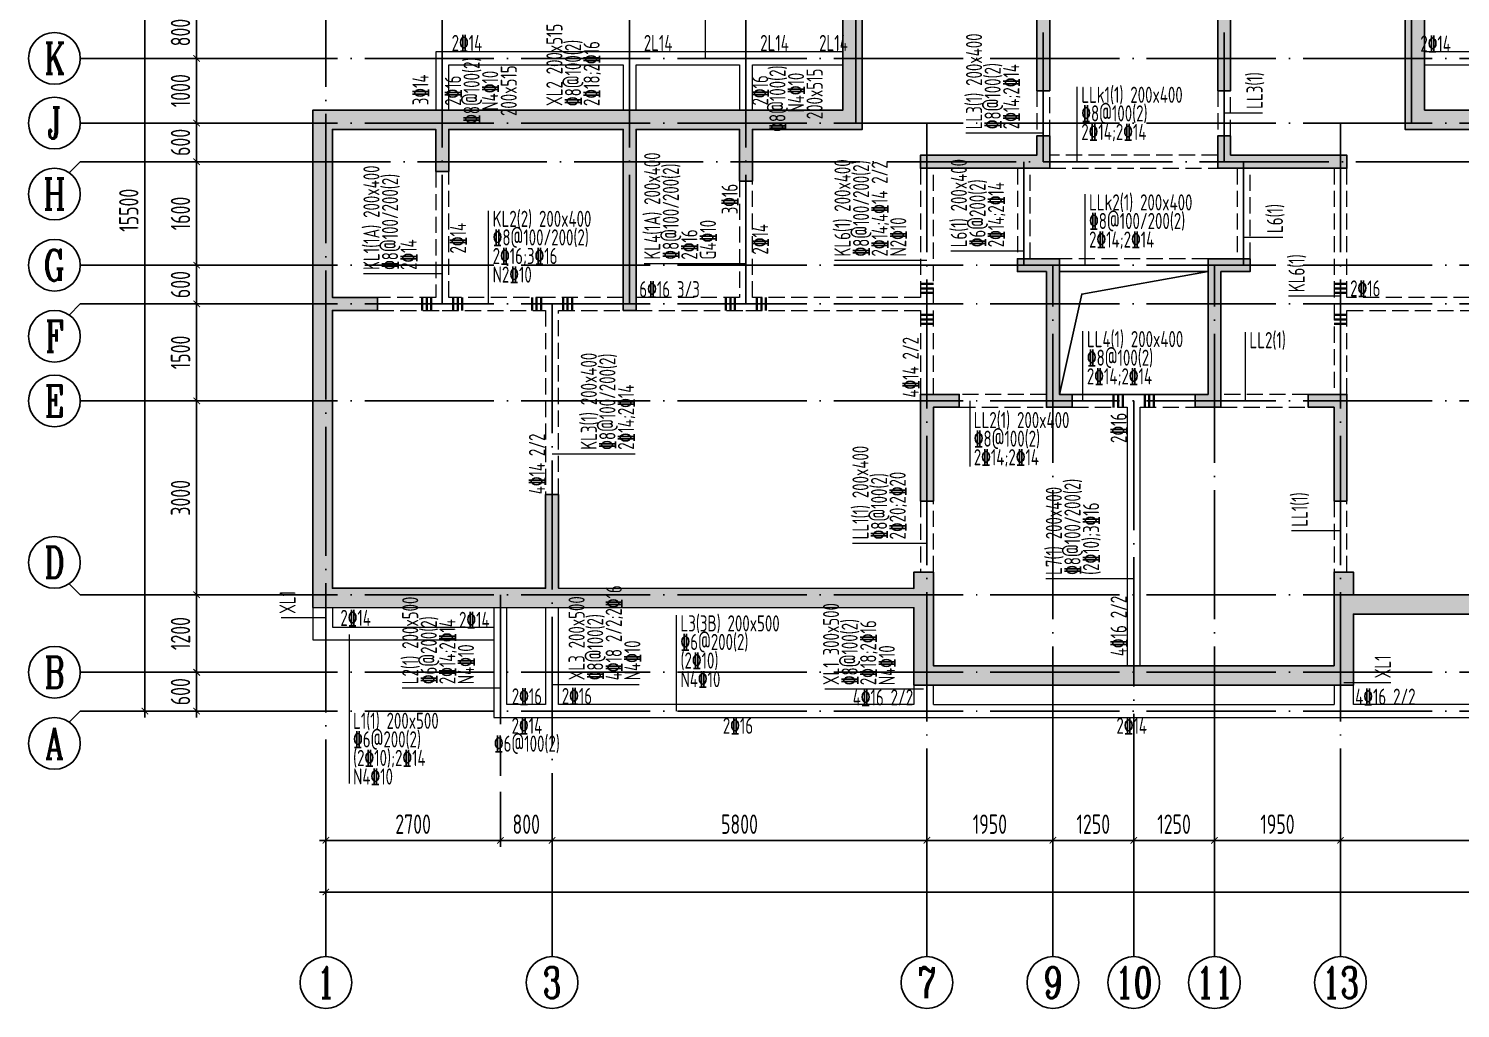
# Model space of a CAD drawing. Extents: x -461650 to 361314, y 245336 to 769729.
# Drawn here: x 99874 to 122029, y 698997 to 714157 of the extents above; entities that cross this region are included whole.
import ezdxf
from ezdxf.enums import TextEntityAlignment as Align

# ---------------------------------------------------------------- set-up
doc = ezdxf.new("R2010")
doc.units = 0
doc.header["$LTSCALE"] = 1000
doc.linetypes.add('DASH', pattern=[0.35, 0.25, -0.1])
doc.linetypes.add('DOTE', pattern=[2.42, 2, -0.2, 0.02, -0.2])
doc.layers.get('0').update_dxf_attribs({"linetype": 'CONTINUOUS'})
doc.layers.get('DEFPOINTS').update_dxf_attribs({"linetype": 'CONTINUOUS'})
for name, color, linetype in [('A-AXIS', 1, 'CONTINUOUS'), ('A-DOTE', 10, 'DOTE'), ('AXIS_NUM', 7, 'CONTINUOUS'), ('S-D洞口', 4, 'CONTINUOUS'), ('S-L主梁线', 4, 'DASH'), ('S-L梁编号', 6, 'CONTINUOUS'), ('S-L梁配筋', 7, 'CONTINUOUS'), ('S-Q墙填充', 252, 'CONTINUOUS'), ('S-Q墙实线', 6, 'CONTINUOUS'), ('S-Y一般标注', 3, 'CONTINUOUS')]:
    doc.layers.add(name, color=color, linetype=linetype)
doc.layers.add('梁附加箍筋', color=1, linetype='CONTINUOUS', lineweight=35)
doc.styles.add('TSSD_Axis', font='complex.shx', dxfattribs={"width": 0.7, "bigfont": 'hztxt.shx'})
doc.styles.add('TSSD_DIMENSION', font='Tssdeng.shx', dxfattribs={"width": 0.7, "bigfont": 'tssdchn.shx'})
doc.styles.add('TSSD_REIN', font='tssdeng.shx', dxfattribs={"width": 0.7, "height": 300, "bigfont": 'tssdchn.shx'})
doc.dimstyles.new('TSSD_100_100', dxfattribs={"dimtxt": 300, "dimasz": 100, "dimexe": 100, "dimexo": 250, "dimgap": 100, "dimtad": 1, "dimdec": 0, "dimzin": 0, "dimdsep": 46, "dimtxsty": 'TSSD_DIMENSION', "dimblk": 'ARCHTICK', "dimcen": 0, "dimdle": 100, "dimclrt": 7, "dimadec": 0, "dimazin": 0, "dimtfac": 1, "dimtdec": 0, "dimtix": 1, "dimtmove": 2, "dimatfit": 3, "dimldrblk": 'ARCHTICK', "dimfxl": 0, "dimtolj": 1, "dimtzin": 0, "dimarcsym": 0})

# ---------------------------------------------------------------- blocks, each defined once
blk = doc.blocks.new('ts_axno')
at = {"color": 0, "linetype": 'ByBlock', "lineweight": -2}
blk.add_circle((0, 0), 0.5, dxfattribs=at)
at = {"color": 0, "linetype": 'ByBlock', "lineweight": -2, "style": 'TSSD_Axis', "width": 0.7}
blk.add_attdef('A', text='', height=0.6, dxfattribs=at).set_placement((0, 0), align=Align.MIDDLE_CENTER)
blk = doc.blocks.new('_ArchTick')
at = {"color": 0, "linetype": 'ByBlock', "const_width": 0.15}
blk.add_lwpolyline([(-0.5, -0.5), (0.5, 0.5)], dxfattribs=at)
blk = doc.blocks.new('*D1644')
at = {"layer": 'DEFPOINTS', "color": 0}
for p in [(2600, 5200), (3600, 5200), (3600, 4600)]:
    blk.add_point(p, dxfattribs=at)
at = {"layer": 'S-Y一般标注', "color": 0, "lineweight": -2}
for p, q in [((3350, 5200), (2500, 5200)), ((2600, 5200), (2600, 5300)), ((2600, 4600), (2600, 5200)), ((3350, 4600), (2500, 4600)), ((2600, 4600), (2600, 4500))]:
    blk.add_line(p, q, dxfattribs=at)
at = {"layer": 'S-Y一般标注', "color": 0, "lineweight": -2, "xscale": 100, "yscale": 100, "zscale": 100}
for p, rotation in [((2600, 5200), 270), ((2600, 4600), 90)]:
    blk.add_blockref('_ArchTick', p, dxfattribs=dict(at, rotation=rotation))
at = {"layer": 'S-Y一般标注', "color": 7, "insert": (2350, 4900), "char_height": 300, "attachment_point": 5, "rotation": 90, "style": 'TSSD_DIMENSION'}
blk.add_mtext('\\A1;600', dxfattribs=at)
blk = doc.blocks.new('*D1645')
at = {"layer": 'DEFPOINTS', "color": 0}
for p in [(2600, 10900), (3600, 10900), (3600, 9400)]:
    blk.add_point(p, dxfattribs=at)
at = {"layer": 'S-Y一般标注', "color": 0, "lineweight": -2}
for p, q in [((3350, 10900), (2500, 10900)), ((2600, 9300), (2600, 11000)), ((3350, 9400), (2500, 9400))]:
    blk.add_line(p, q, dxfattribs=at)
at = {"layer": 'S-Y一般标注', "color": 0, "lineweight": -2, "xscale": 100, "yscale": 100, "zscale": 100}
for p, rotation in [((2600, 10900), 90), ((2600, 9400), 270)]:
    blk.add_blockref('_ArchTick', p, dxfattribs=dict(at, rotation=rotation))
at = {"layer": 'S-Y一般标注', "color": 7, "insert": (2350, 10150), "char_height": 300, "attachment_point": 5, "rotation": 90, "style": 'TSSD_DIMENSION'}
blk.add_mtext('\\A1;1500', dxfattribs=at)
blk = doc.blocks.new('*D1646')
at = {"layer": 'DEFPOINTS', "color": 0}
for p in [(2600, 11500), (3600, 11500), (3600, 10900)]:
    blk.add_point(p, dxfattribs=at)
at = {"layer": 'S-Y一般标注', "color": 0, "lineweight": -2}
for p, q in [((2600, 11500), (2600, 11600)), ((3350, 11500), (2500, 11500)), ((2600, 10900), (2600, 11500)), ((3350, 10900), (2500, 10900)), ((2600, 10900), (2600, 10800))]:
    blk.add_line(p, q, dxfattribs=at)
at = {"layer": 'S-Y一般标注', "color": 0, "lineweight": -2, "xscale": 100, "yscale": 100, "zscale": 100}
for p, rotation in [((2600, 11500), 270), ((2600, 10900), 90)]:
    blk.add_blockref('_ArchTick', p, dxfattribs=dict(at, rotation=rotation))
at = {"layer": 'S-Y一般标注', "color": 7, "insert": (2350, 11200), "char_height": 300, "attachment_point": 5, "rotation": 90, "style": 'TSSD_DIMENSION'}
blk.add_mtext('\\A1;600', dxfattribs=at)
blk = doc.blocks.new('*D1647')
at = {"layer": 'DEFPOINTS', "color": 0}
for p in [(2600, 13100), (3600, 13100), (3600, 11500)]:
    blk.add_point(p, dxfattribs=at)
at = {"layer": 'S-Y一般标注', "color": 0, "lineweight": -2}
for p, q in [((3350, 13100), (2500, 13100)), ((2600, 11400), (2600, 13200)), ((3350, 11500), (2500, 11500))]:
    blk.add_line(p, q, dxfattribs=at)
at = {"layer": 'S-Y一般标注', "color": 0, "lineweight": -2, "xscale": 100, "yscale": 100, "zscale": 100}
for p, rotation in [((2600, 13100), 90), ((2600, 11500), 270)]:
    blk.add_blockref('_ArchTick', p, dxfattribs=dict(at, rotation=rotation))
at = {"layer": 'S-Y一般标注', "color": 7, "insert": (2350, 12300), "char_height": 300, "attachment_point": 5, "rotation": 90, "style": 'TSSD_DIMENSION'}
blk.add_mtext('\\A1;1600', dxfattribs=at)
blk = doc.blocks.new('*D1648')
at = {"layer": 'DEFPOINTS', "color": 0}
for p in [(2600, 13700), (3600, 13700), (3600, 13100)]:
    blk.add_point(p, dxfattribs=at)
at = {"layer": 'S-Y一般标注', "color": 0, "lineweight": -2}
for p, q in [((2600, 13700), (2600, 13800)), ((3350, 13700), (2500, 13700)), ((2600, 13100), (2600, 13700)), ((3350, 13100), (2500, 13100)), ((2600, 13100), (2600, 13000))]:
    blk.add_line(p, q, dxfattribs=at)
at = {"layer": 'S-Y一般标注', "color": 0, "lineweight": -2, "xscale": 100, "yscale": 100, "zscale": 100}
for p, rotation in [((2600, 13700), 270), ((2600, 13100), 90)]:
    blk.add_blockref('_ArchTick', p, dxfattribs=dict(at, rotation=rotation))
at = {"layer": 'S-Y一般标注', "color": 7, "insert": (2350, 13400), "char_height": 300, "attachment_point": 5, "rotation": 90, "style": 'TSSD_DIMENSION'}
blk.add_mtext('\\A1;600', dxfattribs=at)
blk = doc.blocks.new('*D1649')
at = {"layer": 'DEFPOINTS', "color": 0}
for p in [(2600, 14700), (3600, 14700), (3600, 13700)]:
    blk.add_point(p, dxfattribs=at)
at = {"layer": 'S-Y一般标注', "color": 0, "lineweight": -2}
for p, q in [((3350, 14700), (2500, 14700)), ((2600, 13600), (2600, 14800)), ((3350, 13700), (2500, 13700))]:
    blk.add_line(p, q, dxfattribs=at)
at = {"layer": 'S-Y一般标注', "color": 0, "lineweight": -2, "xscale": 100, "yscale": 100, "zscale": 100}
for p, rotation in [((2600, 14700), 90), ((2600, 13700), 270)]:
    blk.add_blockref('_ArchTick', p, dxfattribs=dict(at, rotation=rotation))
at = {"layer": 'S-Y一般标注', "color": 7, "insert": (2350, 14200), "char_height": 300, "attachment_point": 5, "rotation": 90, "style": 'TSSD_DIMENSION'}
blk.add_mtext('\\A1;1000', dxfattribs=at)
blk = doc.blocks.new('*D1650')
at = {"layer": 'DEFPOINTS', "color": 0}
for p in [(1800, 20100), (3600, 20100), (3600, 4600)]:
    blk.add_point(p, dxfattribs=at)
at = {"layer": 'S-Y一般标注', "color": 0, "lineweight": -2}
for p, q in [((1800, 4500), (1800, 20200)), ((3350, 20100), (1700, 20100)), ((3350, 4600), (1700, 4600))]:
    blk.add_line(p, q, dxfattribs=at)
at = {"layer": 'S-Y一般标注', "color": 0, "lineweight": -2, "xscale": 100, "yscale": 100, "zscale": 100}
for p, rotation in [((1800, 20100), 90), ((1800, 4600), 270)]:
    blk.add_blockref('_ArchTick', p, dxfattribs=dict(at, rotation=rotation))
at = {"layer": 'S-Y一般标注', "color": 7, "insert": (1550, 12350), "char_height": 300, "attachment_point": 5, "rotation": 90, "style": 'TSSD_DIMENSION'}
blk.add_mtext('\\A1;15500', dxfattribs=at)
blk = doc.blocks.new('*D1651')
at = {"layer": 'DEFPOINTS', "color": 0}
for p in [(2600, 15500), (3600, 15500), (3600, 14700)]:
    blk.add_point(p, dxfattribs=at)
at = {"layer": 'S-Y一般标注', "color": 0, "lineweight": -2}
for p, q in [((2600, 14600), (2600, 15600)), ((3350, 15500), (2500, 15500)), ((3350, 14700), (2500, 14700))]:
    blk.add_line(p, q, dxfattribs=at)
at = {"layer": 'S-Y一般标注', "color": 0, "lineweight": -2, "xscale": 100, "yscale": 100, "zscale": 100}
for p, rotation in [((2600, 15500), 90), ((2600, 14700), 270)]:
    blk.add_blockref('_ArchTick', p, dxfattribs=dict(at, rotation=rotation))
at = {"layer": 'S-Y一般标注', "color": 7, "insert": (2350, 15100), "char_height": 300, "attachment_point": 5, "rotation": 90, "style": 'TSSD_DIMENSION'}
blk.add_mtext('\\A1;800', dxfattribs=at)
blk = doc.blocks.new('*D1654')
at = {"layer": 'DEFPOINTS', "color": 0}
for p in [(2600, 6400), (3600, 6400), (3600, 5200)]:
    blk.add_point(p, dxfattribs=at)
at = {"layer": 'S-Y一般标注', "color": 0, "lineweight": -2}
for p, q in [((2600, 5100), (2600, 6500)), ((3350, 6400), (2500, 6400)), ((3350, 5200), (2500, 5200))]:
    blk.add_line(p, q, dxfattribs=at)
at = {"layer": 'S-Y一般标注', "color": 0, "lineweight": -2, "xscale": 100, "yscale": 100, "zscale": 100}
for p, rotation in [((2600, 6400), 90), ((2600, 5200), 270)]:
    blk.add_blockref('_ArchTick', p, dxfattribs=dict(at, rotation=rotation))
at = {"layer": 'S-Y一般标注', "color": 7, "insert": (2350, 5800), "char_height": 300, "attachment_point": 5, "rotation": 90, "style": 'TSSD_DIMENSION'}
blk.add_mtext('\\A1;1200', dxfattribs=at)
blk = doc.blocks.new('*D1655')
at = {"layer": 'DEFPOINTS', "color": 0}
for p in [(2600, 9400), (3600, 9400), (3600, 6400)]:
    blk.add_point(p, dxfattribs=at)
at = {"layer": 'S-Y一般标注', "color": 0, "lineweight": -2}
for p, q in [((3350, 9400), (2500, 9400)), ((2600, 6300), (2600, 9500)), ((3350, 6400), (2500, 6400))]:
    blk.add_line(p, q, dxfattribs=at)
at = {"layer": 'S-Y一般标注', "color": 0, "lineweight": -2, "xscale": 100, "yscale": 100, "zscale": 100}
for p, rotation in [((2600, 9400), 90), ((2600, 6400), 270)]:
    blk.add_blockref('_ArchTick', p, dxfattribs=dict(at, rotation=rotation))
at = {"layer": 'S-Y一般标注', "color": 7, "insert": (2350, 7900), "char_height": 300, "attachment_point": 5, "rotation": 90, "style": 'TSSD_DIMENSION'}
blk.add_mtext('\\A1;3000', dxfattribs=at)
blk = doc.blocks.new('*D1660')
at = {"layer": 'DEFPOINTS', "color": 0}
for p in [(7300, 3600), (8100, 3600), (8100, 2600)]:
    blk.add_point(p, dxfattribs=at)
at = {"layer": 'S-Y一般标注', "color": 0, "lineweight": -2}
for p, q in [((7300, 3350), (7300, 2500)), ((8100, 3350), (8100, 2500)), ((7200, 2600), (8200, 2600))]:
    blk.add_line(p, q, dxfattribs=at)
at = {"layer": 'S-Y一般标注', "color": 0, "lineweight": -2, "xscale": 100, "yscale": 100, "zscale": 100, "rotation": 180}
blk.add_blockref('_ArchTick', (7300, 2600), dxfattribs=at)
at = {"layer": 'S-Y一般标注', "color": 0, "lineweight": -2, "xscale": 100, "yscale": 100, "zscale": 100}
blk.add_blockref('_ArchTick', (8100, 2600), dxfattribs=at)
at = {"layer": 'S-Y一般标注', "color": 7, "insert": (7700, 2850), "char_height": 300, "attachment_point": 5, "style": 'TSSD_DIMENSION'}
blk.add_mtext('\\A1;800', dxfattribs=at)
blk = doc.blocks.new('*D1661')
at = {"layer": 'DEFPOINTS', "color": 0}
for p in [(8100, 3600), (13900, 3600), (13900, 2600)]:
    blk.add_point(p, dxfattribs=at)
at = {"layer": 'S-Y一般标注', "color": 0, "lineweight": -2}
for p, q in [((8100, 3350), (8100, 2500)), ((13900, 3350), (13900, 2500)), ((8000, 2600), (14000, 2600))]:
    blk.add_line(p, q, dxfattribs=at)
at = {"layer": 'S-Y一般标注', "color": 0, "lineweight": -2, "xscale": 100, "yscale": 100, "zscale": 100, "rotation": 180}
blk.add_blockref('_ArchTick', (8100, 2600), dxfattribs=at)
at = {"layer": 'S-Y一般标注', "color": 0, "lineweight": -2, "xscale": 100, "yscale": 100, "zscale": 100}
blk.add_blockref('_ArchTick', (13900, 2600), dxfattribs=at)
at = {"layer": 'S-Y一般标注', "color": 7, "insert": (11000, 2850), "char_height": 300, "attachment_point": 5, "style": 'TSSD_DIMENSION'}
blk.add_mtext('\\A1;5800', dxfattribs=at)
blk = doc.blocks.new('*D1662')
at = {"layer": 'DEFPOINTS', "color": 0}
for p in [(18350, 3600), (20300, 3600), (20300, 2600)]:
    blk.add_point(p, dxfattribs=at)
at = {"layer": 'S-Y一般标注', "color": 0, "lineweight": -2}
for p, q in [((18350, 3350), (18350, 2500)), ((20300, 3350), (20300, 2500)), ((18250, 2600), (20400, 2600))]:
    blk.add_line(p, q, dxfattribs=at)
at = {"layer": 'S-Y一般标注', "color": 0, "lineweight": -2, "xscale": 100, "yscale": 100, "zscale": 100, "rotation": 180}
blk.add_blockref('_ArchTick', (18350, 2600), dxfattribs=at)
at = {"layer": 'S-Y一般标注', "color": 0, "lineweight": -2, "xscale": 100, "yscale": 100, "zscale": 100}
blk.add_blockref('_ArchTick', (20300, 2600), dxfattribs=at)
at = {"layer": 'S-Y一般标注', "color": 7, "insert": (19325, 2850), "char_height": 300, "attachment_point": 5, "style": 'TSSD_DIMENSION'}
blk.add_mtext('\\A1;1950', dxfattribs=at)
blk = doc.blocks.new('*D1663')
at = {"layer": 'DEFPOINTS', "color": 0}
for p in [(20300, 3600), (26100, 3600), (26100, 2600)]:
    blk.add_point(p, dxfattribs=at)
at = {"layer": 'S-Y一般标注', "color": 0, "lineweight": -2}
for p, q in [((20300, 3350), (20300, 2500)), ((26100, 3350), (26100, 2500)), ((20200, 2600), (26200, 2600))]:
    blk.add_line(p, q, dxfattribs=at)
at = {"layer": 'S-Y一般标注', "color": 0, "lineweight": -2, "xscale": 100, "yscale": 100, "zscale": 100, "rotation": 180}
blk.add_blockref('_ArchTick', (20300, 2600), dxfattribs=at)
at = {"layer": 'S-Y一般标注', "color": 0, "lineweight": -2, "xscale": 100, "yscale": 100, "zscale": 100}
blk.add_blockref('_ArchTick', (26100, 2600), dxfattribs=at)
at = {"layer": 'S-Y一般标注', "color": 7, "insert": (23200, 2850), "char_height": 300, "attachment_point": 5, "style": 'TSSD_DIMENSION'}
blk.add_mtext('\\A1;5800', dxfattribs=at)
blk = doc.blocks.new('*D1672')
at = {"layer": 'DEFPOINTS', "color": 0}
for p in [(4600, 3600), (54600, 3600), (54600, 1800)]:
    blk.add_point(p, dxfattribs=at)
at = {"layer": 'S-Y一般标注', "color": 0, "lineweight": -2}
for p, q in [((4600, 3350), (4600, 1700)), ((54600, 3350), (54600, 1700)), ((4500, 1800), (54700, 1800))]:
    blk.add_line(p, q, dxfattribs=at)
at = {"layer": 'S-Y一般标注', "color": 0, "lineweight": -2, "xscale": 100, "yscale": 100, "zscale": 100, "rotation": 180}
blk.add_blockref('_ArchTick', (4600, 1800), dxfattribs=at)
at = {"layer": 'S-Y一般标注', "color": 0, "lineweight": -2, "xscale": 100, "yscale": 100, "zscale": 100}
blk.add_blockref('_ArchTick', (54600, 1800), dxfattribs=at)
at = {"layer": 'S-Y一般标注', "color": 7, "insert": (29600, 2050), "char_height": 300, "attachment_point": 5, "style": 'TSSD_DIMENSION'}
blk.add_mtext('\\A1;50000', dxfattribs=at)
blk = doc.blocks.new('*D1673')
at = {"layer": 'DEFPOINTS', "color": 0}
for p in [(15850, 3600), (17100, 3600), (17100, 2600)]:
    blk.add_point(p, dxfattribs=at)
at = {"layer": 'S-Y一般标注', "color": 0, "lineweight": -2}
for p, q in [((15850, 3350), (15850, 2500)), ((17100, 3350), (17100, 2500)), ((15750, 2600), (17200, 2600))]:
    blk.add_line(p, q, dxfattribs=at)
at = {"layer": 'S-Y一般标注', "color": 0, "lineweight": -2, "xscale": 100, "yscale": 100, "zscale": 100, "rotation": 180}
blk.add_blockref('_ArchTick', (15850, 2600), dxfattribs=at)
at = {"layer": 'S-Y一般标注', "color": 0, "lineweight": -2, "xscale": 100, "yscale": 100, "zscale": 100}
blk.add_blockref('_ArchTick', (17100, 2600), dxfattribs=at)
at = {"layer": 'S-Y一般标注', "color": 7, "insert": (16475, 2850), "char_height": 300, "attachment_point": 5, "style": 'TSSD_DIMENSION'}
blk.add_mtext('\\A1;1250', dxfattribs=at)
blk = doc.blocks.new('*D1674')
at = {"layer": 'DEFPOINTS', "color": 0}
for p in [(4600, 3600), (7300, 3600), (7300, 2600)]:
    blk.add_point(p, dxfattribs=at)
at = {"layer": 'S-Y一般标注', "color": 0, "lineweight": -2}
for p, q in [((4600, 3350), (4600, 2500)), ((7300, 3350), (7300, 2500)), ((4500, 2600), (7400, 2600))]:
    blk.add_line(p, q, dxfattribs=at)
at = {"layer": 'S-Y一般标注', "color": 0, "lineweight": -2, "xscale": 100, "yscale": 100, "zscale": 100, "rotation": 180}
blk.add_blockref('_ArchTick', (4600, 2600), dxfattribs=at)
at = {"layer": 'S-Y一般标注', "color": 0, "lineweight": -2, "xscale": 100, "yscale": 100, "zscale": 100}
blk.add_blockref('_ArchTick', (7300, 2600), dxfattribs=at)
at = {"layer": 'S-Y一般标注', "color": 7, "insert": (5950, 2850), "char_height": 300, "attachment_point": 5, "style": 'TSSD_DIMENSION'}
blk.add_mtext('\\A1;2700', dxfattribs=at)
blk = doc.blocks.new('*D1693')
at = {"layer": 'DEFPOINTS', "color": 0}
for p in [(13900, 3600), (15850, 3600), (15850, 2600)]:
    blk.add_point(p, dxfattribs=at)
at = {"layer": 'S-Y一般标注', "color": 0, "lineweight": -2}
for p, q in [((13900, 3350), (13900, 2500)), ((15850, 3350), (15850, 2500)), ((13800, 2600), (15950, 2600))]:
    blk.add_line(p, q, dxfattribs=at)
at = {"layer": 'S-Y一般标注', "color": 0, "lineweight": -2, "xscale": 100, "yscale": 100, "zscale": 100, "rotation": 180}
blk.add_blockref('_ArchTick', (13900, 2600), dxfattribs=at)
at = {"layer": 'S-Y一般标注', "color": 0, "lineweight": -2, "xscale": 100, "yscale": 100, "zscale": 100}
blk.add_blockref('_ArchTick', (15850, 2600), dxfattribs=at)
at = {"layer": 'S-Y一般标注', "color": 7, "insert": (14875, 2850), "char_height": 300, "attachment_point": 5, "style": 'TSSD_DIMENSION'}
blk.add_mtext('\\A1;1950', dxfattribs=at)
blk = doc.blocks.new('*D1694')
at = {"layer": 'DEFPOINTS', "color": 0}
for p in [(17100, 3600), (18350, 3600), (18350, 2600)]:
    blk.add_point(p, dxfattribs=at)
at = {"layer": 'S-Y一般标注', "color": 0, "lineweight": -2}
for p, q in [((17100, 3350), (17100, 2500)), ((18350, 3350), (18350, 2500)), ((17000, 2600), (18450, 2600))]:
    blk.add_line(p, q, dxfattribs=at)
at = {"layer": 'S-Y一般标注', "color": 0, "lineweight": -2, "xscale": 100, "yscale": 100, "zscale": 100, "rotation": 180}
blk.add_blockref('_ArchTick', (17100, 2600), dxfattribs=at)
at = {"layer": 'S-Y一般标注', "color": 0, "lineweight": -2, "xscale": 100, "yscale": 100, "zscale": 100}
blk.add_blockref('_ArchTick', (18350, 2600), dxfattribs=at)
at = {"layer": 'S-Y一般标注', "color": 7, "insert": (17725, 2850), "char_height": 300, "attachment_point": 5, "style": 'TSSD_DIMENSION'}
blk.add_mtext('\\A1;1250', dxfattribs=at)
blk = doc.blocks.new('20210807.15313460')
at = {"layer": 'S-Q墙填充', "ltscale": 0.5}
h = blk.add_hatch(dxfattribs=at)
h.set_pattern_fill('ARMORED', color=252, scale=30, style=0)
h.set_pattern_definition([(50, (11951.9, 28771.39), (215.17805, -18.82564), [22.5, -247.5]), (355, (11951.9, 28771.4), (-41.6254, 225.65764), [18, -198]), (100.4514, (11969.82, 28769.82), (173.5528, 206.83186), [19.12206, -210.34263]), (46.1842, (11951.9, 28831.4), (320.1723, -49.6557), [33.75, -371.25]), (96.6356, (11978.57, 28827.25), (280.3988, 292.2354), [28.6831, -315.5139]), (351.1842, (11951.9, 28831.4), (280.3986, 292.2356), [27, -297]), (21, (11981.9, 28816.39), (179.07212, -120.78567), [22.5, -247.5]), (326, (11981.9, 28816.4), (72.9946, 217.545), [18, -198]), (71.4514, (11996.82, 28806.32), (252.0668, 96.75915), [19.12206, -210.34263]), (37.5, (11951.89, 28771.39), (3.647957, 99.868156), [0, -195.6, 0, -201, 0, -198.75]), (7.5, (11951.89, 28771.39), (78.92086, 118.32351), [0, -114.6, 0, -191.1, 0, -75.75]), (327.5, (11884.99, 28771.39), (160.14673, -6.76646), [0, -75, 0, -234, 0, -310.5]), (317.5, (11855, 28771.39), (174.95585, 30.0315), [0, -97.5, 0, -155.4, 0, -220.5]), (45, (11951.9, 28771.39), (-106.06602, 106.06602), [])])
h.paths.add_polyline_path([(111216, 66240), (109616, 66240), (109216, 66240), (106316, 66240), (105866, 66240), (104966, 66240), (104516, 66240), (103016, 66240), (103016, 67040), (103016, 68040), (102366, 68040), (100716, 68038), (100116, 68041), (100115, 68290), (96916, 68290), (96916, 68040), (96316, 68040), (94716, 68040), (94016, 68040), (94016, 67040), (94016, 66240), (81316, 66240), (80866, 66240), (79966, 66240), (79516, 66240), (78016, 66240), (78016, 67040), (78016, 68040), (77366, 68040), (75715, 68040), (75116, 68040), (75116, 68290), (71916, 68290), (71916, 68040), (71316, 68040), (69716, 68040), (69016, 68040), (69016, 67040), (69016, 66240), (60816, 66240), (60816, 63240), (60816, 60640), (60816, 58540), (63616, 58540), (70116, 58539), (70116, 57340), (71166, 57340), (73516, 57340), (75866, 57340), (76916, 57340), (76916, 58440), (82516, 58440), (83416, 58440), (86016, 58440), (88616, 58440), (89516, 58440), (95116, 58440), (95116, 57440), (96166, 57440), (98516, 57440), (100866, 57440), (101916, 57440), (101916, 58540), (107516, 58540), (108416, 58540), (111216, 58540)])
h.paths.add_polyline_path([(64616, 58840), (64616, 60290), (64416, 60290), (64416, 58840), (63616, 58840), (61116, 58840), (61116, 60640), (61116, 63140), (61816, 63140), (61816, 63340), (61116, 63340), (61116, 65940), (61516, 65940), (62416, 65940), (62716, 65940), (62716, 65290), (62916, 65290), (62916, 65940), (65616, 65940), (65616, 63140), (65816, 63140), (65816, 65940), (66166, 65940), (67066, 65940), (67416, 65940), (67416, 65140), (67616, 65140), (67616, 65940), (69316, 65940), (69316, 67040), (69316, 67740), (69716, 67740), (71316, 67740), (72016, 67740), (72016, 66540), (72216, 66540), (72216, 67840), (72216, 67990), (74816, 67990), (74816, 67840), (74816, 66540), (75016, 66540), (75016, 67740), (75715, 67740), (77366, 67740), (77716, 67740), (77716, 67040), (77716, 65940), (79416, 65940), (79416, 65140), (79616, 65140), (79616, 65940), (79966, 65940), (80866, 65940), (81216, 65940), (81216, 63140), (81416, 63140), (81416, 65940), (84116, 65940), (84116, 63140), (84316, 63140), (84316, 65940), (84616, 65940), (85616, 65940), (85916, 65940), (85916, 65940), (86116, 65940), (86116, 65940), (86416, 65940), (87416, 65940), (87716, 65940), (87716, 63139), (87916, 63139), (87916, 65940), (90616, 65940), (90616, 63140), (90816, 63140), (90816, 65940), (91166, 65940), (92066, 65940), (92416, 65940), (92416, 65140), (92616, 65140), (92616, 65940), (94316, 65940), (94316, 67040), (94316, 67740), (94716, 67740), (96316, 67740), (97016, 67740), (97016, 66540), (97216, 66540), (97216, 67990), (99816, 67990), (99816, 66540), (100016, 66540), (100016, 67740), (100716, 67740), (102366, 67740), (102716, 67740), (102716, 67040), (102716, 65940), (104416, 65940), (104416, 65140), (104616, 65140), (104616, 65940), (104966, 65940), (105866, 65940), (106216, 65940), (106216, 63140), (106416, 63140), (106416, 65940), (109116, 65940), (109116, 65290), (109316, 65290), (109316, 65940), (109616, 65940), (110516, 65940), (110916, 65940), (110916, 63340), (110216, 63340), (110216, 63140), (110916, 63140), (110916, 60640), (110916, 58840), (108416, 58840), (107616, 58840), (107616, 60290), (107416, 60290), (107416, 58840), (101916, 58840), (101916, 59090), (101616, 59090), (101616, 58740), (101616, 57740), (100866, 57740), (98516, 57740), (96166, 57740), (95416, 57740), (95416, 58740), (95416, 59090), (95116, 59090), (95116, 58740), (89616, 58740), (89616, 60290), (89416, 60290), (89416, 58740), (88616, 58740), (86016, 58740), (83416, 58740), (82616, 58740), (82616, 60290), (82416, 60290), (82416, 58740), (76916, 58739), (76916, 59090), (76616, 59090), (76616, 58739), (76616, 57640), (75866, 57640), (73516, 57640), (71166, 57640), (70416, 57640), (70416, 58739), (70416, 59090), (70116, 59090), (70116, 58839)], flags=16)
at = {"layer": 'S-Q墙填充'}
h = blk.add_hatch(color=252, dxfattribs=at)
h.dxf.hatch_style = 1
h.paths.add_polyline_path([(72216, 65340), (72216, 65840), (72016, 65840), (72016, 65540), (71816, 65540), (70216, 65540), (70216, 65340), (71816, 65340)])
h = blk.add_hatch(color=252, dxfattribs=at)
h.dxf.hatch_style = 1
h.paths.add_polyline_path([(75016, 65540), (75016, 65840), (74816, 65840), (74816, 65340), (75216, 65340), (76816, 65340), (76816, 65540), (75216, 65540)])
h = blk.add_hatch(color=252, dxfattribs=at)
h.dxf.hatch_style = 1
h.paths.add_polyline_path([(72366, 63940), (71716, 63940), (71716, 63740), (72166, 63740), (72166, 61640), (72566, 61640), (72566, 61840), (72366, 61840)])
h = blk.add_hatch(color=252, dxfattribs=at)
h.dxf.hatch_style = 1
h.paths.add_polyline_path([(74666, 61840), (74466, 61840), (74466, 61640), (74866, 61640), (74866, 63740), (75316, 63740), (75316, 63940), (74666, 63940)])
h = blk.add_hatch(color=252, dxfattribs=at)
h.dxf.hatch_style = 1
h.paths.add_polyline_path([(70416, 60189), (70416, 61640), (70816, 61640), (70816, 61840), (70216, 61840), (70216, 60189)])
h = blk.add_hatch(color=252, dxfattribs=at)
h.dxf.hatch_style = 1
h.paths.add_polyline_path([(76616, 60189), (76616, 61640), (76216, 61640), (76216, 61840), (76816, 61840), (76816, 60189)])
at = {"layer": 'S-D洞口', "color": 5}
blk.add_lwpolyline([(72366, 61840), (74666, 61840), (74666, 63740), (72366, 63740), (72366, 61840), (72712, 63393), (74666, 63740)], dxfattribs=at)
at = {"layer": 'S-L主梁线', "linetype": 'ByBlock', "lineweight": 18}
for p, q in [((62716, 67140), (62716, 66240)), ((65716, 67140), (62716, 67140)), ((67516, 67140), (65716, 67140)), ((69016, 67140), (67516, 67140)), ((79516, 67140), (78016, 67140)), ((62916, 66940), (65616, 66940)), ((62916, 66240), (62916, 66940)), ((65616, 66940), (65616, 66240)), ((65816, 66940), (67416, 66940)), ((65816, 66240), (65816, 66940)), ((67416, 66940), (67416, 66240)), ((67616, 66940), (69016, 66940)), ((67616, 66240), (67616, 66940)), ((78016, 66940), (79416, 66940)), ((73416, 61640), (73416, 57640)), ((73616, 57640), (73616, 61640)), ((60816, 58540), (60816, 58040)), ((61116, 58540), (61116, 58240)), ((63616, 58540), (63616, 56840)), ((63816, 57040), (63816, 58540)), ((64416, 58540), (64416, 57040)), ((64616, 57040), (64616, 58540)), ((61116, 58240), (63616, 58240)), ((60816, 58040), (63616, 58040)), ((70116, 57340), (70116, 57040)), ((70416, 57040), (70416, 57340)), ((76616, 57340), (76616, 57040)), ((76916, 57040), (76916, 57340)), ((64416, 57040), (63816, 57040)), ((70116, 57040), (64616, 57040)), ((70416, 57040), (76616, 57040)), ((82416, 57040), (76916, 57040)), ((63616, 56840), (64516, 56840)), ((64516, 56840), (70416, 56840)), ((70416, 56840), (76616, 56840)), ((76616, 56840), (82516, 56840))]:
    blk.add_line(p, q, dxfattribs=at)
at = {"layer": 'S-L主梁线', "linetype": 'DASH', "lineweight": 18}
for p, q in [((72016, 66540), (72016, 65840)), ((72216, 65840), (72216, 66540)), ((74816, 66540), (74816, 65840)), ((75016, 65840), (75016, 66540)), ((74816, 65540), (72216, 65540)), ((62716, 65290), (62716, 63340)), ((62916, 63340), (62916, 65290)), ((67416, 65140), (67416, 63340)), ((67616, 63340), (67616, 65140)), ((70216, 65340), (70216, 63340)), ((70416, 63240), (70416, 65340)), ((71716, 65340), (71716, 63940)), ((71916, 63940), (71916, 65340)), ((72216, 65340), (74816, 65340)), ((75116, 65340), (75116, 63940)), ((75316, 63940), (75316, 65340)), ((76616, 65340), (76616, 63240)), ((76816, 63340), (76816, 65340)), ((74666, 63940), (72366, 63940)), ((72366, 63740), (74666, 63740)), ((62716, 63340), (61816, 63340)), ((64516, 63340), (62916, 63340)), ((65616, 63340), (64516, 63340)), ((67416, 63340), (65816, 63340)), ((70216, 63340), (67616, 63340)), ((70416, 61840), (70416, 63240)), ((76616, 63240), (76616, 61840)), ((79416, 63340), (76816, 63340)), ((61816, 63140), (62816, 63140)), ((62816, 63140), (64416, 63140)), ((64416, 63140), (64416, 60290)), ((64616, 63140), (65616, 63140)), ((64616, 60290), (64616, 63140)), ((65816, 63140), (67516, 63140)), ((67516, 63140), (70216, 63140)), ((70216, 63140), (70216, 61840)), ((76816, 63140), (79516, 63140)), ((76816, 61840), (76816, 63140)), ((72166, 61840), (70816, 61840)), ((73516, 61840), (72566, 61840)), ((74466, 61840), (73516, 61840)), ((76216, 61840), (74866, 61840)), ((70416, 61640), (70416, 61640)), ((70816, 61640), (72166, 61640)), ((72566, 61640), (73416, 61640)), ((73616, 61640), (74466, 61640)), ((74866, 61640), (76216, 61640)), ((76616, 61640), (76616, 61640)), ((70216, 60189), (70216, 59090)), ((70416, 59090), (70416, 60189)), ((76616, 60189), (76616, 59090)), ((76816, 59090), (76816, 60189))]:
    blk.add_line(p, q, dxfattribs=at)
at = {"layer": 'S-Q墙实线'}
for points in [[(79516, 66240), (78016, 66240), (78016, 68040), (75116, 68040), (75116, 68290), (71916, 68290), (71916, 68040), (69016, 68040), (69016, 66240), (60816, 66240), (60816, 58540), (70116, 58539), (70116, 57340), (70966, 57340), (73516, 57340), (76066, 57340), (76916, 57340), (76916, 58440), (95116, 58440)], [(82416, 58740), (76916, 58739), (76916, 59090), (76616, 59090), (76616, 58639), (76616, 57640), (70416, 57640), (70416, 58739), (70416, 59090), (70116, 59090), (70116, 58839), (64616, 58840), (64616, 60290), (64416, 60290), (64416, 58840), (63716, 58840), (63616, 58840), (61116, 58840), (61116, 63140), (61816, 63140), (61816, 63340), (61116, 63340), (61116, 65940), (62716, 65940), (62716, 65290), (62916, 65290), (62916, 65940), (65616, 65940), (65616, 63140), (65816, 63140), (65816, 65940), (66166, 65940), (67066, 65940), (67416, 65940), (67416, 65140), (67616, 65140), (67616, 65940), (69316, 65940), (69316, 67740)], [(72016, 67740), (72016, 66540), (72216, 66540), (72216, 67940)], [(74816, 67940), (74816, 66540), (75016, 66540), (75016, 67740)], [(77716, 67740), (77716, 65940), (79416, 65940)]]:
    blk.add_lwpolyline(points, dxfattribs=at)
for points in [[(72216, 65340), (72216, 65840), (72016, 65840), (72016, 65540), (71816, 65540), (70216, 65540), (70216, 65340), (71816, 65340)], [(75016, 65540), (75016, 65840), (74816, 65840), (74816, 65340), (75216, 65340), (76816, 65340), (76816, 65540), (75216, 65540)], [(72366, 63940), (71716, 63940), (71716, 63740), (72166, 63740), (72166, 61640), (72566, 61640), (72566, 61840), (72366, 61840)], [(74666, 61840), (74466, 61840), (74466, 61640), (74866, 61640), (74866, 63740), (75316, 63740), (75316, 63940), (74666, 63940)], [(70416, 60189), (70416, 61640), (70816, 61640), (70816, 61840), (70216, 61840), (70216, 60189)], [(76616, 60189), (76616, 61640), (76216, 61640), (76216, 61840), (76816, 61840), (76816, 60189)]]:
    blk.add_lwpolyline(points, close=True, dxfattribs=at)
blk = doc.blocks.new('20210726.16350016')
at = {"layer": 'A-AXIS'}
for p, q in [((3600, 14700), (800, 14700)), ((3600, 13700), (800, 13700)), ((800, 13100.3), (628.4, 12928.7)), ((3600, 13100.3), (800, 13100.3)), ((3600, 11500), (800, 11500)), ((800, 10900), (628.4, 10728.4)), ((3600, 10900), (800, 10900)), ((3600, 9400), (800, 9400)), ((800, 6400), (628.4, 6571.7)), ((3600, 6400), (800, 6400)), ((3600, 5200), (800, 5200)), ((800, 4600), (628.4, 4428.4)), ((3600, 4600), (800, 4600)), ((4600, 3600), (4600, 800)), ((8100, 3600), (8100, 800)), ((13900, 3600), (13900, 800)), ((15850, 3600), (15850, 800)), ((17100, 3600), (17100, 800)), ((18350, 3600), (18350, 800)), ((20300, 3600), (20300, 800))]:
    blk.add_line(p, q, dxfattribs=at)
at = {"layer": 'A-DOTE'}
for p, q in [((4600, 21100), (4600, 3600)), ((6400, 10900), (6400, 21100)), ((9300, 10900), (9300, 21100)), ((11100, 10900), (11100, 21100)), ((12800, 13700), (12800, 21100)), ((15700, 13100.3), (15700, 21100)), ((18500, 13100.3), (18500, 21100)), ((21400, 13700), (21400, 21100)), ((55600, 14700), (3600, 14700)), ((55600, 13700), (3600, 13700)), ((13900.2, 13700), (13900, 3600)), ((20299.8, 13700), (20300, 3600)), ((3600, 13100.3), (55600, 13100.3)), ((15400, 11500), (15400, 13100)), ((18800, 11500), (18800, 13100)), ((55600, 11500), (3600, 11500)), ((15850, 3600), (15850, 11500)), ((18350, 3600), (18350, 11500)), ((55600, 10900), (3600, 10900)), ((8100, 10900), (8100, 3600)), ((55600, 9400), (3600, 9400)), ((17100, 9400), (17100, 3600)), ((55600, 6400), (3600, 6400)), ((7300, 6400), (7300, 3600)), ((55600, 5200), (3600, 5200)), ((55600, 4600), (3600, 4600))]:
    blk.add_line(p, q, dxfattribs=at)
at = {"layer": 'A-AXIS'}
ref = blk.add_blockref('ts_axno', (400, 14700), dxfattribs=dict(at, xscale=800, yscale=800, zscale=800))
ref.add_attrib('G', 'K', dxfattribs={"layer": 'AXIS_NUM', "height": 480, "style": 'TSSD_Axis', "width": 0.7}).set_placement((400, 14700), align=Align.MIDDLE_CENTER)
ref = blk.add_blockref('ts_axno', (400, 13700), dxfattribs=dict(at, xscale=800, yscale=800, zscale=800))
ref.add_attrib('G', 'J', dxfattribs={"layer": 'AXIS_NUM', "height": 480, "style": 'TSSD_Axis', "width": 0.7}).set_placement((400, 13700), align=Align.MIDDLE_CENTER)
ref = blk.add_blockref('ts_axno', (400, 12600.3), dxfattribs=dict(at, xscale=800, yscale=800, zscale=800))
ref.add_attrib('C', 'H', dxfattribs={"layer": 'AXIS_NUM', "height": 480, "style": 'TSSD_Axis', "width": 0.7}).set_placement((400, 12600.3), align=Align.MIDDLE_CENTER)
ref = blk.add_blockref('ts_axno', (400, 11500), dxfattribs=dict(at, xscale=800, yscale=800, zscale=800))
ref.add_attrib('D', 'G', dxfattribs={"layer": 'AXIS_NUM', "height": 480, "style": 'TSSD_Axis', "width": 0.7}).set_placement((400, 11500), align=Align.MIDDLE_CENTER)
ref = blk.add_blockref('ts_axno', (400, 10400), dxfattribs=dict(at, xscale=800, yscale=800, zscale=800))
ref.add_attrib('C', 'F', dxfattribs={"layer": 'AXIS_NUM', "height": 480, "style": 'TSSD_Axis', "width": 0.7}).set_placement((400, 10400), align=Align.MIDDLE_CENTER)
ref = blk.add_blockref('ts_axno', (400, 9400), dxfattribs=dict(at, xscale=800, yscale=800, zscale=800))
ref.add_attrib('B', 'E', dxfattribs={"layer": 'AXIS_NUM', "height": 480, "style": 'TSSD_Axis', "width": 0.7}).set_placement((400, 9400), align=Align.MIDDLE_CENTER)
ref = blk.add_blockref('ts_axno', (400, 6900), dxfattribs=dict(at, xscale=800, yscale=800, zscale=800, rotation=180))
ref.add_attrib('C', 'D', dxfattribs={"layer": 'AXIS_NUM', "height": 480, "style": 'TSSD_Axis', "width": 0.7}).set_placement((400, 6900), align=Align.MIDDLE_CENTER)
ref = blk.add_blockref('ts_axno', (400, 5200), dxfattribs=dict(at, xscale=800, yscale=800, zscale=800))
ref.add_attrib('A', 'B', dxfattribs={"layer": 'AXIS_NUM', "height": 480, "style": 'TSSD_Axis', "width": 0.7}).set_placement((400, 5200), align=Align.MIDDLE_CENTER)
ref = blk.add_blockref('ts_axno', (400, 4100), dxfattribs=dict(at, xscale=800, yscale=800, zscale=800))
ref.add_attrib('F', 'A', dxfattribs={"layer": 'AXIS_NUM', "height": 480, "style": 'TSSD_Axis', "width": 0.7}).set_placement((400, 4100), align=Align.MIDDLE_CENTER)
ref = blk.add_blockref('ts_axno', (4600, 400), dxfattribs=dict(at, xscale=-800, yscale=800, zscale=800, rotation=180))
ref.add_attrib('1', '1', dxfattribs={"layer": 'AXIS_NUM', "height": 480, "style": 'TSSD_Axis', "width": 0.7}).set_placement((4600, 400), align=Align.MIDDLE_CENTER)
ref = blk.add_blockref('ts_axno', (8100, 400), dxfattribs=dict(at, xscale=-800, yscale=800, zscale=800, rotation=180))
ref.add_attrib('2', '3', dxfattribs={"layer": 'AXIS_NUM', "height": 480, "style": 'TSSD_Axis', "width": 0.7}).set_placement((8100, 400), align=Align.MIDDLE_CENTER)
ref = blk.add_blockref('ts_axno', (13900, 400), dxfattribs=dict(at, xscale=-800, yscale=800, zscale=800, rotation=180))
ref.add_attrib('5', '7', dxfattribs={"layer": 'AXIS_NUM', "height": 480, "style": 'TSSD_Axis', "width": 0.7}).set_placement((13900, 400), align=Align.MIDDLE_CENTER)
ref = blk.add_blockref('ts_axno', (15850, 400), dxfattribs=dict(at, xscale=-800, yscale=800, zscale=800, rotation=180))
ref.add_attrib('8', '9', dxfattribs={"layer": 'AXIS_NUM', "height": 480, "style": 'TSSD_Axis', "width": 0.7}).set_placement((15850, 400), align=Align.MIDDLE_CENTER)
ref = blk.add_blockref('ts_axno', (17100, 400), dxfattribs=dict(at, xscale=-800, yscale=800, zscale=800, rotation=180))
ref.add_attrib('8', '10', dxfattribs={"layer": 'AXIS_NUM', "height": 480, "style": 'TSSD_Axis', "width": 0.7}).set_placement((17100, 400), align=Align.MIDDLE_CENTER)
ref = blk.add_blockref('ts_axno', (18350, 400), dxfattribs=dict(at, xscale=-800, yscale=800, zscale=800, rotation=180))
ref.add_attrib('8', '11', dxfattribs={"layer": 'AXIS_NUM', "height": 480, "style": 'TSSD_Axis', "width": 0.7}).set_placement((18350, 400), align=Align.MIDDLE_CENTER)
ref = blk.add_blockref('ts_axno', (20300, 400), dxfattribs=dict(at, xscale=-800, yscale=800, zscale=800, rotation=180))
ref.add_attrib('8', '13', dxfattribs={"layer": 'AXIS_NUM', "height": 480, "style": 'TSSD_Axis', "width": 0.7}).set_placement((20300, 400), align=Align.MIDDLE_CENTER)
at = {"layer": 'S-Y一般标注'}
for base, p1, p2, picture, middle in [((1800, 20100), (3600, 4600), (3600, 20100), '*D1650', (1550, 12350)), ((2600, 15500), (3600, 14700), (3600, 15500), '*D1651', (2350, 15100)), ((2600, 14700), (3600, 13700), (3600, 14700), '*D1649', (2350, 14200)), ((2600, 13700), (3600, 13100.3), (3600, 13700), '*D1648', (2350, 13400.2)), ((2600, 13100.3), (3600, 11500), (3600, 13100.3), '*D1647', (2350, 12300.2)), ((2600, 11500), (3600, 10900), (3600, 11500), '*D1646', (2350, 11200)), ((2600, 10900), (3600, 9400), (3600, 10900), '*D1645', (2350, 10150)), ((2600, 9400), (3600, 6400), (3600, 9400), '*D1655', (2350, 7900)), ((2600, 6400), (3600, 5200), (3600, 6400), '*D1654', (2350, 5800)), ((2600, 5200), (3600, 4600), (3600, 5200), '*D1644', (2350, 4900))]:
    dim = blk.add_linear_dim(base=base, p1=p1, p2=p2, angle=90, dimstyle='TSSD_100_100', dxfattribs=at)
    dim.commit()
    dim.dimension.update_dxf_attribs({"geometry": picture, "text_midpoint": middle})
for base, p1, p2, picture, middle in [((54600, 1800), (4600, 3600), (54600, 3600), '*D1672', (29600, 2050)), ((7300, 2600), (4600, 3600), (7300, 3600), '*D1674', (5950, 2850)), ((8100, 2600), (7300, 3600), (8100, 3600), '*D1660', (7700, 2850)), ((13900, 2600), (8100, 3600), (13900, 3600), '*D1661', (11000, 2850)), ((15850, 2600), (13900, 3600), (15850, 3600), '*D1693', (14875, 2850)), ((17100, 2600), (15850, 3600), (17100, 3600), '*D1673', (16475, 2850)), ((18350, 2600), (17100, 3600), (18350, 3600), '*D1694', (17725, 2850)), ((20300, 2600), (18350, 3600), (20300, 3600), '*D1662', (19325, 2850)), ((26100, 2600), (20300, 3600), (26100, 3600), '*D1663', (23200, 2850))]:
    dim = blk.add_linear_dim(base=base, p1=p1, p2=p2, dimstyle='TSSD_100_100', dxfattribs=at)
    dim.commit()
    dim.dimension.update_dxf_attribs({"geometry": picture, "text_midpoint": middle})

msp = doc.modelspace()

# ---------------------------------------------------------------- linework, layer by layer
at = {"layer": 'S-L梁编号', "lineweight": 18}
for p, q in [((110349.21, 713697.08), (110349.21, 715330.4)), ((116100.39, 712097.35), (116100.39, 713258.94)), ((109173.55, 712897.04), (107913.63, 712897.04)), ((118373.55, 712854.72), (118969.22, 712854.72)), ((115573.54, 712537.72), (114378.24, 712537.72)), ((116220.64, 710497.08), (116220.64, 711593.57)), ((106991.73, 709897.08), (106991.73, 711339.35)), ((118673.42, 710932.21), (119283.95, 710932.21)), ((113773.55, 710568.49), (112342.42, 710568.49)), ((115273.48, 710711.74), (114143.29, 710711.74)), ((106273.56, 710360.74), (105053.36, 710360.74)), ((120173.54, 710016.22), (119369.53, 710016.22)), ((116187.03, 708397.08), (116187.03, 709478.2)), ((118703.08, 708397.08), (118703.08, 709462.55)), ((114437.12, 708397.08), (114437.12, 707381.09)), ((107973.56, 707578.38), (109261.17, 707578.38)), ((120173.53, 706386.97), (119414.73, 706386.97)), ((113773.56, 706191.19), (112620.62, 706191.19)), ((116973.56, 705641.99), (115613.54, 705641.99)), ((104473.54, 705039.18), (103782.99, 705039.18)), ((109898.43, 703597.24), (109898.43, 705079.44)), ((104831.8, 704781.04), (104831.8, 702479.06)), ((107173.55, 703950.36), (105653.13, 703950.36)), ((107973.56, 704010.89), (109321.23, 704010.89)), ((113723.56, 703935.69), (112194.47, 703935.69)), ((120223.53, 704041.03), (120955.26, 704041.03))]:
    msp.add_line(p, q, dxfattribs=at)
at = {"layer": 'S-L梁编号', "color": 6, "lineweight": 18}
msp.add_line((110973.55, 710520.25), (109398.15, 710520.25), dxfattribs=at)
at = {"layer": '梁附加箍筋', "lineweight": 35}
for p, q in [((113873.55, 710207.08), (113673.55, 710207.08)), ((113873.55, 710137.08), (113673.55, 710137.08)), ((120273.54, 710207.08), (120073.54, 710207.08)), ((120273.54, 710137.08), (120073.54, 710137.08)), ((105963.56, 709797.08), (105963.56, 709997.08)), ((106033.56, 709797.08), (106033.56, 709997.08)), ((106103.56, 709797.08), (106103.56, 709997.08)), ((106443.56, 709797.08), (106443.56, 709997.08)), ((106513.56, 709797.08), (106513.56, 709997.08)), ((106583.56, 709797.08), (106583.56, 709997.08)), ((107663.56, 709797.08), (107663.56, 709997.08)), ((107733.56, 709797.08), (107733.56, 709997.08)), ((107803.56, 709797.08), (107803.56, 709997.08)), ((108143.56, 709797.08), (108143.56, 709997.08)), ((108213.56, 709797.08), (108213.56, 709997.08)), ((108283.56, 709797.08), (108283.56, 709997.08)), ((110663.55, 709797.08), (110663.55, 709997.08)), ((110733.55, 709797.08), (110733.55, 709997.08)), ((110803.55, 709797.08), (110803.55, 709997.08)), ((111143.55, 709797.08), (111143.55, 709997.08)), ((111213.55, 709797.08), (111213.55, 709997.08)), ((111283.55, 709797.08), (111283.55, 709997.08)), ((113873.55, 710067.08), (113673.55, 710067.08)), ((120273.54, 710067.08), (120073.54, 710067.08)), ((113873.55, 709727.08), (113673.55, 709727.08)), ((113873.55, 709657.08), (113673.55, 709657.08)), ((120273.54, 709727.08), (120073.54, 709727.08)), ((120273.54, 709657.08), (120073.54, 709657.08)), ((113873.55, 709587.08), (113673.55, 709587.08)), ((120273.54, 709587.08), (120073.54, 709587.08)), ((116663.56, 708297.08), (116663.56, 708497.08)), ((116733.56, 708297.08), (116733.56, 708497.08)), ((116803.56, 708297.08), (116803.56, 708497.08)), ((117143.56, 708297.08), (117143.56, 708497.08)), ((117213.56, 708297.08), (117213.56, 708497.08)), ((117283.56, 708297.08), (117283.56, 708497.08))]:
    msp.add_line(p, q, dxfattribs=at)

# ---------------------------------------------------------------- block references
at = {"layer": 'A-DOTE'}
msp.add_blockref('20210726.16350016', (99873.54, 698997.03), dxfattribs=at)
at = {"layer": 'S-Q墙填充'}
msp.add_blockref('20210807.15313460', (43457.9, 646657.52), dxfattribs=at)

# ---------------------------------------------------------------- texts
at = {"layer": 'S-L梁编号', "color": 6, "style": 'TSSD_REIN', "width": 0.7}
for s, p in [('XL2 200x515', (108134.79, 712959.54)), ('LL3(1) 200x400', (114628.24, 712600.22)), ('LL3(1)', (118969.22, 712917.22)), ('KL4(1A) 200x400', (109648.15, 710582.75)), ('KL6(1) 200x400', (112592.42, 710630.99)), ('L6(1) 200x400', (114393.29, 710774.24)), ('KL1(1A) 200x400', (105303.36, 710423.24)), ('L6(1)', (119283.95, 710994.71)), ('KL6(1)', (119619.53, 710078.72)), ('KL3(1) 200x400', (108666.94, 707640.88)), ('LL1(1) 200x400', (112870.62, 706253.69)), ('L7(1) 200x400', (115863.54, 705704.49)), ('LL1(1)', (119664.73, 706449.47)), ('XL1', (104004.14, 705101.68)), ('L2(1) 200x500', (105903.13, 704012.86)), ('XL3 200x500', (108477.96, 704073.39)), ('XL1 300x500', (112415.63, 703998.19)), ('XL1', (120952.99, 704103.53))]:
    msp.add_text(s, height=250, rotation=90, dxfattribs=at).set_placement(p)
for s, p in [('LLk1(1) 200x400', (116162.89, 713008.94)), ('LLk2(1) 200x400', (116283.14, 711343.57)), ('KL2(2) 200x400', (107054.23, 711089.35)), ('LL4(1) 200x400', (116249.53, 709228.2)), ('LL2(1)', (118765.58, 709212.55)), ('LL2(1) 200x400', (114499.62, 707975.33)), ('L3(3B) 200x500', (109960.93, 704829.44)), ('L1(1) 200x500', (104894.3, 703322.33))]:
    msp.add_text(s, height=250, dxfattribs=at).set_placement(p)
at = {"layer": 'S-L梁配筋', "color": 7, "style": 'TSSD_REIN', "width": 0.7}
for s, p in [('2%%13214', (106419.79, 713810.63)), ('2%%13214', (121409.45, 713799.17)), ('%%1328@100(2)', (116162.89, 712721.44)), ('2%%13214;2%%13214', (116162.89, 712433.94)), ('%%1328@100/200(2)', (116283.14, 711056.07)), ('%%1328@100/200(2)', (107054.23, 710801.85)), ('2%%13214;2%%13214', (116283.14, 710768.57)), ('2%%13216;3%%13216', (107054.23, 710514.35)), ('N2%%13210', (107054.23, 710226.85)), ('6%%13216 3/3', (109323.55, 710000.38)), ('2%%13216', (120323.53, 710012.21)), ('%%1328@100(2)', (116249.53, 708940.7)), ('2%%13214;2%%13214', (116249.53, 708653.2)), ('%%1328@100(2)', (114499.62, 707687.83)), ('2%%13214;2%%13214', (114499.62, 707400.33)), ('2%%13214', (104697.47, 704914.15)), ('2%%13214', (106533.71, 704883.92)), ('%%1326@200(2)', (109960.93, 704541.94)), ('N4%%13210', (109960.93, 703966.94)), ('%%1326@200(2)', (104894.3, 703034.83)), ('(2%%13210);2%%13214', (104894.3, 702747.33)), ('N4%%13210', (104894.3, 702459.83))]:
    msp.add_text(s, height=250, dxfattribs=at).set_placement(p)
for p in [(109836.6, 713810.63), (111637.93, 713810.63), (112549.97, 713810.63)]:
    msp.add_text('2L14', height=250, dxfattribs=at).set_placement(p, align=Align.RIGHT)
for s, p in [('%%1328@100(2)', (108422.29, 712959.54)), ('%%1328@100(2)', (111586.02, 712562.1)), ('N4%%13210', (111873.52, 712858.67)), ('200x515', (112161.02, 712756.21)), ('%%1328@100(2)', (114915.74, 712600.22)), ('2%%13214;2%%13214', (115203.24, 712600.22)), ('%%1328@100/200(2)', (112879.92, 710630.99)), ('%%1328@100/200(2)', (105590.86, 710423.24)), ('%%1328@100/200(2)', (109935.65, 710582.75)), ('%%1326@200(2)', (114680.79, 710774.24)), ('2%%13214;2%%13214', (114968.29, 710774.24)), ('G4%%13210', (110510.65, 710582.75)), ('N2%%13210', (113454.92, 710630.99)), ('2%%13216', (110223.15, 710582.75)), ('2%%13214', (105878.36, 710423.24)), ('4%%13214 2/2', (113646.49, 708447.08)), ('%%1328@100/200(2)', (108954.44, 707640.88)), ('2%%13214;2%%13214', (109241.94, 707640.88)), ('2%%13216', (116865.55, 707745.39)), ('4%%13214 2/2', (107864.83, 706952.11)), ('%%1328@100(2)', (113158.12, 706253.69)), ('%%1328@100/200(2)', (116151.04, 705704.49)), ('(2%%13210);3%%13216', (116438.54, 705704.49)), ('4%%13218 2/2;2%%13216', (109052.96, 704073.39)), ('4%%13216 2/2', (116865.55, 704447.07)), ('%%1326@200(2)', (106190.63, 704012.86)), ('2%%13214;2%%13214', (106478.13, 704012.86)), ('%%1328@100(2)', (108765.46, 704073.39)), ('%%1328@100(2)', (112703.13, 703998.19)), ('2%%13218;2%%13216', (112990.63, 703998.19)), ('N4%%13210', (106765.63, 704012.86)), ('N4%%13210', (109340.46, 704073.39)), ('N4%%13210', (113278.13, 703998.19))]:
    msp.add_text(s, height=250, rotation=90, dxfattribs=at).set_placement(p)
at = {"layer": 'S-L梁配筋', "color": 1, "style": 'TSSD_REIN', "width": 0.7}
for s, p in [('2%%13218;2%%13216', (108709.79, 712959.54)), ('2%%13214;4%%13214 2/2', (113167.42, 710630.99)), ('2%%13220;2%%13220', (113445.62, 706253.69))]:
    msp.add_text(s, height=250, rotation=90, dxfattribs=at).set_placement(p)
at = {"layer": 'S-L梁配筋', "color": 7, "style": 'TSSD_REIN', "width": 0.7}
for s, p in [('%%1328@100(2)', (106927.93, 713197.08)), ('3%%13214', (106136.9, 713209.84)), ('2%%13216', (106640.43, 713197.08)), ('N4%%13210', (107215.43, 713197.08)), ('200x515', (107502.93, 713197.08))]:
    msp.add_text(s, height=250, rotation=90, dxfattribs=at).set_placement(p, align=Align.BOTTOM_CENTER)
for s, p in [('2%%13216', (111318.15, 713202.56)), ('3%%13216', (110846.4, 711520.37)), ('2%%13214', (106642.86, 710914.64)), ('2%%13214', (111318.15, 710897.08))]:
    msp.add_text(s, height=250, rotation=90, dxfattribs=at).set_placement(p, align=Align.CENTER)
at = {"layer": 'S-L梁配筋', "color": 1, "style": 'TSSD_REIN', "width": 0.7}
for s, p in [('(2%%13210)', (109960.93, 704254.44)), ('2%%13216', (108123.56, 703704.9)), ('4%%13216 2/2', (120401.56, 703694.77))]:
    msp.add_text(s, height=250, dxfattribs=at).set_placement(p)
for s, p in [('2%%13216', (107584.04, 703699.8)), ('2%%13214', (107584.04, 703245.17)), ('2%%13216', (110850.56, 703245.17)), ('2%%13214', (116942.45, 703245.17))]:
    msp.add_text(s, height=250, dxfattribs=at).set_placement(p, align=Align.CENTER)
msp.add_text('4%%13216 2/2', height=250, dxfattribs=at).set_placement((113560.29, 703684.31), align=Align.RIGHT)
at = {"layer": 'S-L梁配筋', "color": 7, "style": 'TSSD_REIN', "width": 0.7}
msp.add_text('%%1326@100(2)', height=250, dxfattribs=at).set_placement((107584.04, 702968.58), align=Align.CENTER)

doc.saveas('drawing.dxf')
